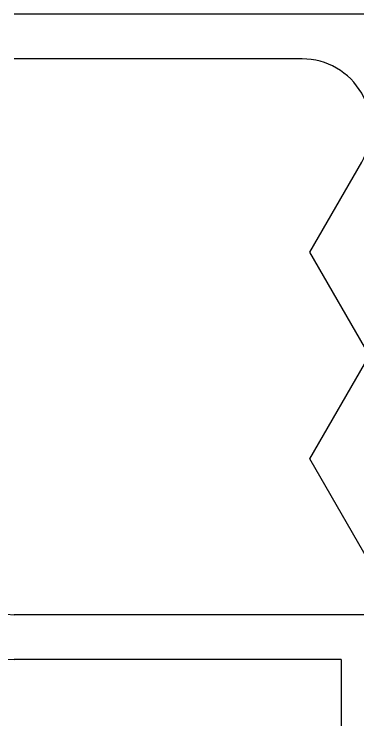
# Model space of a CAD drawing. Header units: millimetres. Extents: x 2046 to 2564, y 885 to 1120.
# Drawn here: x 2186.54 to 2196.52, y 944.6 to 965.09 of the extents above; entities that cross this region are included whole.
import ezdxf

# ---------------------------------------------------------------- set-up
doc = ezdxf.new("R2010")
doc.units = ezdxf.units.MM
doc.header["$LTSCALE"] = 10
doc.layers.add('AR-CALÇADA', color=1, linetype='Continuous')

msp = doc.modelspace()

# ---------------------------------------------------------------- linework, layer by layer
at = {"layer": 'AR-CALÇADA'}
for p, q in [((2234.761, 965.094), (2186.536, 965.094)), ((2194.903, 963.794), (2186.536, 963.794)), ((2195.125, 958.177), (2196.635, 960.794)), ((2196.857, 955.177), (2195.125, 958.177)), ((2197.336, 947.652), (2186.536, 947.652)), ((2196.036, 946.352), (2186.536, 946.352)), ((2196.036, 946.352), (2196.036, 934.352))]:
    msp.add_line(p, q, dxfattribs=at)
msp.add_lwpolyline([(2201.071, 947.877), (2197.607, 947.877), (2195.125, 952.177), (2196.857, 955.177)], dxfattribs=at)
for centre, radius, start, end in [((2194.903, 961.794), 2, 330, 90), ((2186.536, 949.852), 3.5, 180, 270), ((2186.536, 949.852), 2.2, 180, 270)]:
    msp.add_arc(centre, radius, start, end, dxfattribs=at)

doc.saveas('drawing.dxf')
